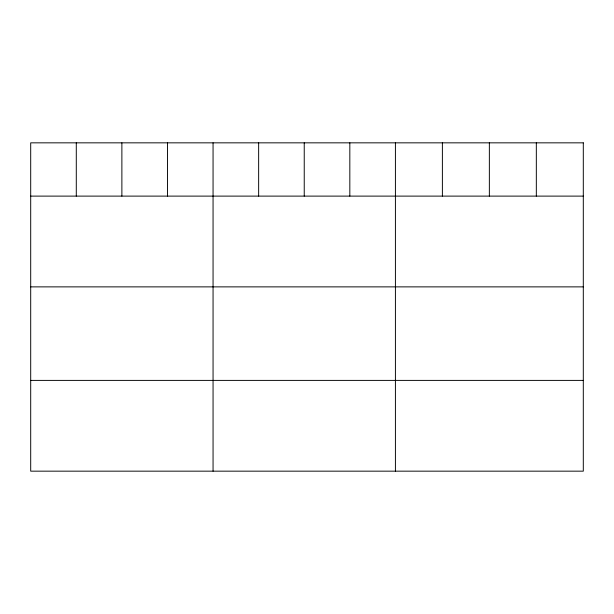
<?xml version="1.0" encoding="UTF-8"?>
<svg xmlns="http://www.w3.org/2000/svg" width="614" height="614" viewBox="0 0 614 614"><rect width="100%" height="100%" fill="white"/><g stroke="black" fill="none" stroke-linecap="round" stroke-linejoin="round"><path stroke-width="0.92" d="M30.7 196.112L583.3 196.112M30.7 286.876L583.3 286.876M30.7 380.396L583.3 380.396M536.329 142.839L536.329 196.112M489.358 142.839L489.358 196.112M442.387 142.839L442.387 196.112M395.416 142.839L395.416 471.161M349.827 142.839L349.827 196.112M304.237 142.839L304.237 196.112M258.647 142.839L258.647 196.112M213.058 142.839L213.058 471.161M167.468 142.839L167.468 196.112M121.879 142.839L121.879 196.112M76.29 142.839L76.29 196.112M583.3 142.839L30.7 142.839L30.7 471.161L583.3 471.161L583.3 142.839"/></g></svg>
